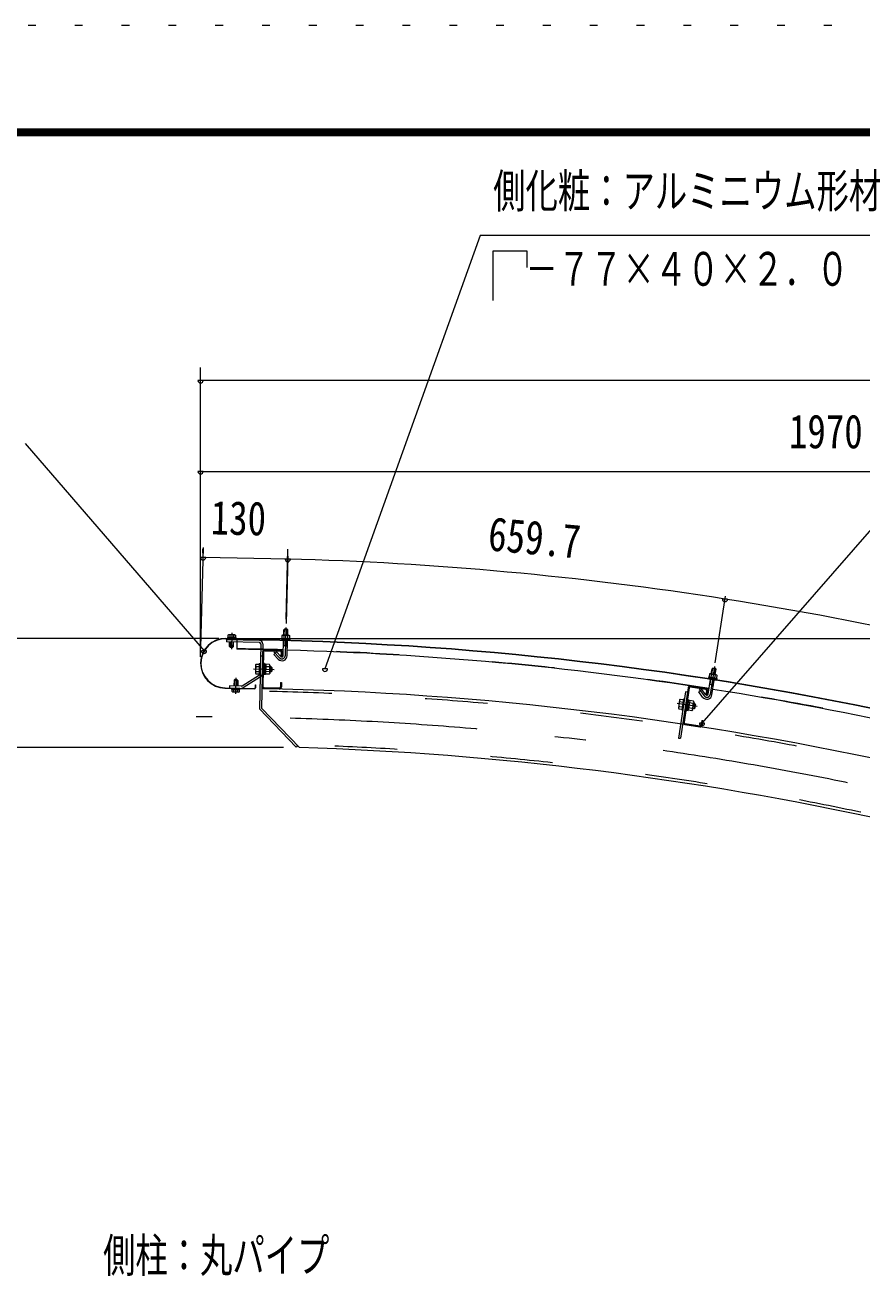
# Model space of a CAD drawing. Units: millimetres, scale not verified, with parts at other scales. Extents: x -26655 to 26659, y -10500 to 10500.
# Drawn here: x 15847 to 19065, y 5687 to 10500 of the extents above; entities that cross this region are included whole.
import ezdxf
from ezdxf.enums import TextEntityAlignment as Align

# ---------------------------------------------------------------- set-up
doc = ezdxf.new("R2010")
doc.units = ezdxf.units.MM
doc.header["$LTSCALE"] = 60
for name, pattern in [('USER2', [10, 4, -6]), ('USER3', [24, 12, -5, 2, -5]), ('USER4', [3, 0.5, -2.5])]:
    doc.linetypes.add(name, pattern=pattern)
for name, color, linetype, lineweight in [('0-6_2-02BOLD', 7, 'Continuous', 18), ('0-7_2-12HIDDEN', 3, 'USER2', 18), ('0-8_2-22CENTER', 3, 'USER3', 18), ('0-9_2-42THIN', 4, 'Continuous', 18), ('0-A_2-52DIM', 3, 'Continuous', 18), ('0-C_F-F1PAPER', 5, 'Continuous', 18), ('0-D_F-E_J_ADD', 5, 'USER4', 18)]:
    doc.layers.add(name, color=color, linetype=linetype, lineweight=lineweight)
doc.styles.add('ＭＳ ゴシック', font='')
doc.styles.get('ＭＳ ゴシック').set_extended_font_data('MS Gothic')

msp = doc.modelspace()

# ---------------------------------------------------------------- linework, layer by layer
at = {"layer": '0-6_2-02BOLD'}
for p, q in [((16620.12, 8138.85), (16736.85, 8136.51)), ((16736.87, 8137.76), (16620.15, 8140.1)), ((16621.79, 8134.81), (16621.63, 8126.82)), ((16748.77, 8132.27), (16621.79, 8134.81)), ((16626.35, 8143.98), (16626.27, 8139.98)), ((16657.59, 8143.35), (16626.35, 8143.98)), ((16634.29, 8134.57), (16634.37, 8138.56)), ((16634.93, 8152.54), (16634.76, 8143.81)), ((16649.36, 8152.26), (16649.19, 8143.52)), ((16649.29, 8134.26), (16649.37, 8138.26)), ((16654.42, 8153.42), (16656.58, 8152.11)), ((16656.58, 8152.11), (16656.4, 8143.38)), ((16657.59, 8143.35), (16657.52, 8139.35)), ((16661.83, 8136.12), (16661.37, 8098.63)), ((16736.87, 8137.76), (16736.85, 8136.51)), ((16833.88, 8140.63), (16833.78, 8136.88)), ((16833.78, 8136.88), (16865.02, 8136.04)), ((16833.88, 8140.63), (16865.12, 8139.79)), ((16834.97, 8136.85), (16834.86, 8132.85)), ((16835.37, 8151.84), (16835.07, 8140.6)), ((16837.59, 8153.04), (16835.37, 8151.84)), ((16842.59, 8151.64), (16842.28, 8140.41)), ((16842.34, 8152.91), (16842.88, 8173.28)), ((16845.45, 8175.71), (16842.88, 8173.28)), ((16857.88, 8172.87), (16842.88, 8173.28)), ((16855.45, 8175.44), (16845.45, 8175.71)), ((16857.88, 8172.87), (16855.45, 8175.44)), ((16857.02, 8151.25), (16856.72, 8140.02)), ((16857.33, 8152.51), (16857.88, 8172.87)), ((16863.83, 8136.08), (16863.72, 8132.08)), ((16865.12, 8139.79), (16865.02, 8136.04)), ((16748.61, 8124.28), (16621.63, 8126.82)), ((16633.78, 8108.82), (16634.13, 8126.57)), ((16648.77, 8108.52), (16633.78, 8108.82)), ((16636.23, 8106.27), (16633.78, 8108.82)), ((16636.23, 8106.27), (16646.22, 8106.07)), ((16648.77, 8108.52), (16646.22, 8106.07)), ((16648.77, 8108.52), (16649.12, 8126.27)), ((16753.51, 8119.18), (16748.5, 7868.91)), ((16761.5, 8119.02), (16756.56, 7872.07)), ((16764.9, 8088.94), (16762.22, 7954.97)), ((16768.98, 8092.86), (16827.97, 8091.68)), ((16769.06, 8096.86), (16828.05, 8095.68)), ((16831.89, 8087.6), (16831.55, 8070.61)), ((16834.86, 8132.85), (16863.72, 8132.08)), ((16835.89, 8087.52), (16835.55, 8070.53)), ((16840.22, 8073.88), (16841.76, 8131.41)), ((16841.27, 8112.99), (16856.26, 8112.59)), ((16855.21, 8073.48), (16856.75, 8131.01)), ((16734.13, 8038.3), (16735.93, 8041.28)), ((16735.93, 8041.28), (16747.94, 8041.04)), ((16747.99, 8043.52), (16747.14, 8001.03)), ((16747.99, 8043.52), (16751.99, 8043.44)), ((16760.56, 8072.03), (16752.56, 8072.19)), ((16767.99, 8043.12), (16763.99, 8043.2)), ((16767.95, 8041.37), (16772.95, 8041.27)), ((16772.95, 8041.27), (16772.17, 8002.28)), ((16787.44, 8040.25), (16772.94, 8040.54)), ((16789.13, 8037.2), (16787.44, 8040.25)), ((16820.7, 8060.25), (16803.5, 8078.39)), ((16831.55, 8070.61), (16835.55, 8070.53)), ((16682.09, 7957.41), (16748.9, 8000.04)), ((16686.39, 7950.67), (16753.2, 7993.3)), ((16735.37, 8013.14), (16747.38, 8012.9)), ((16735.75, 8031.9), (16747.75, 8031.66)), ((16747.14, 8001.03), (16751.14, 8000.95)), ((16767.17, 8002.38), (16772.17, 8002.28)), ((16772.56, 8021.78), (16767.46, 8016.88)), ((16767.56, 8021.88), (16772.66, 8026.78)), ((16786.88, 8012.11), (16772.37, 8012.4)), ((16787.25, 8030.87), (16772.75, 8031.16)), ((16793.61, 8011.35), (16788.61, 8011.45)), ((16794, 8031.35), (16789.01, 8031.45)), ((16794, 8031.35), (16793.61, 8011.35)), ((16797.43, 8015.03), (16793.61, 8011.35)), ((16794, 8031.35), (16797.68, 8027.52)), ((16797.43, 8015.03), (16797.68, 8027.52)), ((18476.22, 7992.35), (18475.64, 7988.64)), ((18481.49, 8004.17), (18505.69, 8000.37)), ((18486.27, 8002.15), (18484.52, 7991.05)), ((18486.18, 8003.44), (18489.34, 8023.56)), ((18504.16, 8021.24), (18489.34, 8023.56)), ((18500.52, 7999.91), (18498.78, 7988.81)), ((18501, 8001.11), (18504.16, 8021.24)), ((18505.69, 8000.37), (18507.65, 7998.79)), ((18507.65, 7998.79), (18505.91, 7987.69)), ((16616.32, 7948.64), (16729.29, 7946.38)), ((16616.34, 7949.89), (16729.32, 7947.63)), ((16633.25, 7957.55), (16633.09, 7949.55)), ((16679.3, 7956.63), (16633.25, 7957.55)), ((16642.36, 7944.12), (16642.44, 7948.12)), ((16642.36, 7944.12), (16673.6, 7943.49)), ((16643.37, 7935.35), (16643.55, 7944.09)), ((16650.59, 7935.21), (16650.76, 7943.95)), ((16651.18, 7978.95), (16650.75, 7957.2)), ((16651.18, 7978.95), (16653.73, 7981.39)), ((16651.18, 7978.95), (16666.17, 7978.64)), ((16663.72, 7981.19), (16653.73, 7981.39)), ((16663.72, 7981.19), (16666.17, 7978.64)), ((16665.02, 7934.92), (16665.19, 7943.66)), ((16666.17, 7978.64), (16665.74, 7956.9)), ((16673.6, 7943.49), (16673.68, 7947.49)), ((16732.09, 7961.32), (16731.87, 7950.08)), ((16732.09, 7961.32), (16733.34, 7961.3)), ((16733.34, 7961.3), (16733.12, 7950.05)), ((16766.06, 7946.89), (16825.05, 7945.71)), ((16766.14, 7950.89), (16825.13, 7949.71)), ((16829.55, 7970.63), (16829.21, 7953.63)), ((18397.21, 7950.55), (18368, 7755.72)), ((18401.17, 7949.95), (18381.3, 7817.43)), ((18405.72, 7953.31), (18464.07, 7944.56)), ((18406.31, 7957.27), (18464.66, 7948.52)), ((18450.22, 7943.36), (18438.09, 7934.53)), ((18464.94, 7923.16), (18450.22, 7943.36)), ((18473.92, 7925.33), (18482.84, 7982.19)), ((18475.64, 7988.64), (18506.51, 7983.8)), ((18476.81, 7988.46), (18476.19, 7984.51)), ((18476.19, 7984.51), (18504.71, 7980.03)), ((18479.99, 7963.99), (18494.81, 7961.66)), ((18488.74, 7923.01), (18497.67, 7979.87)), ((18505.33, 7983.98), (18504.71, 7980.03)), ((16645.53, 7934.05), (16643.37, 7935.35)), ((18364.15, 7903.68), (18359.48, 7872.53)), ((18386.78, 7934.92), (18360.09, 7756.91)), ((18364.93, 7897.13), (18376.8, 7895.34)), ((18378.56, 7907.08), (18382.52, 7906.49)), ((18394.69, 7933.73), (18386.78, 7934.92)), ((18398.34, 7904.11), (18392.04, 7862.08)), ((18398.34, 7904.11), (18394.38, 7904.71)), ((18418.54, 7895.52), (18413.87, 7864.37)), ((18452.82, 7914.32), (18438.09, 7934.53)), ((18467.43, 7940.02), (18464.91, 7923.2)), ((18464.91, 7923.2), (18468.86, 7922.61)), ((18471.39, 7939.42), (18468.86, 7922.61)), ((16902.2, 7720.48), (16756.56, 7872.07)), ((18359.48, 7872.53), (18360.75, 7869.29)), ((18360.75, 7869.29), (18372.63, 7867.51)), ((18362.14, 7878.57), (18374.02, 7876.79)), ((18392.04, 7862.08), (18388.08, 7862.68)), ((18392.3, 7863.82), (18397.24, 7863.07)), ((18400.13, 7882.36), (18394.45, 7878.15)), ((18395.19, 7883.1), (18400.88, 7887.3)), ((18411.7, 7861.65), (18397.35, 7863.8)), ((18413.09, 7870.93), (18398.74, 7873.08)), ((18415.87, 7889.48), (18401.53, 7891.64)), ((18413.87, 7864.37), (18411.7, 7861.65)), ((18422.63, 7889.09), (18417.69, 7889.84)), ((18423.93, 7872.47), (18419.66, 7869.32)), ((18422.63, 7889.09), (18425.79, 7884.83)), ((18423.93, 7872.47), (18425.79, 7884.83)), ((18384.07, 7808.93), (18442.42, 7800.18)), ((18384.66, 7812.89), (18443.01, 7804.13)), ((18450.08, 7824.31), (18447.56, 7807.5)), ((18360.09, 7756.91), (18368, 7755.72))]:
    msp.add_line(p, q, dxfattribs=at)
for points in [[(16654.42, 8153.42), (16629.93, 8153.91), (16627.71, 8152.69), (16627.54, 8143.95)], [(16837.59, 8153.04), (16862.08, 8152.38), (16864.23, 8151.06), (16863.93, 8139.82)], [(16831.59, 8070.57), (16814.39, 8088.71), (16803.5, 8078.39)], [(16734.13, 8038.3), (16733.5, 8006.81), (16735.18, 8003.76), (16747.19, 8003.52)], [(16767.99, 8043.12), (16767.14, 8000.63), (16763.14, 8000.71)], [(16789.13, 8037.2), (16788.49, 8005.71), (16786.69, 8002.72), (16772.19, 8003.02)], [(18476.22, 7992.35), (18507.09, 7987.5), (18506.51, 7983.8)], [(18481.49, 8004.17), (18479.14, 8003.27), (18477.39, 7992.16)], [(18504.16, 8021.24), (18502.08, 8024.09), (18492.2, 8025.65), (18489.34, 8023.56)], [(16645.53, 7934.05), (16670.02, 7933.56), (16672.24, 7934.78), (16672.41, 7943.51)], [(16829.55, 7970.63), (16833.55, 7970.55), (16833.21, 7953.55)], [(18364.15, 7903.68), (18366.32, 7906.4), (18378.2, 7904.62)], [(18378.56, 7907.08), (18372.26, 7865.05), (18376.21, 7864.46)], [(18398.08, 7902.38), (18403.03, 7901.64), (18397.24, 7863.07)], [(18418.54, 7895.52), (18417.26, 7898.76), (18402.92, 7900.91)], [(16895.13, 7727.84), (16889.36, 7722.3), (16748.5, 7868.91)], [(18422.63, 7889.09), (18419.66, 7869.32), (18414.72, 7870.06)], [(18450.08, 7824.31), (18454.03, 7823.72), (18451.51, 7806.9)]]:
    msp.add_lwpolyline(points, dxfattribs=at)
for centre, radius, start, end in [((16618.23, 8044.37), 95.75, 88.854, 268.854), ((16618.23, 8044.37), 94.5, 88.854, 268.854), ((16631.24, 8148.09), 5.79, 50.30775, 88.854), ((16641.75, 8132.39), 21.27, 69.02267, 108.68311), ((16652.88, 8147.65), 5.79, 88.854, 127.38544), ((16505.83, -4661.8), 12797.62, 65.66528, 89.30167), ((16505.83, -4661.8), 12798.88, 65.66528, 89.30167), ((16838.86, 8147.21), 5.79, 49.93085, 88.46228), ((16849.27, 8131.44), 21.27, 68.63316, 108.29361), ((16860.5, 8146.63), 5.79, 88.46228, 127.00851), ((16505.83, -4661.8), 12761.37, 88.49597, 89.30167), ((16748.5, 8119.28), 5, 358.854, 88.854), ((16748.5, 8119.28), 13, 358.854, 88.854), ((16768.9, 8088.86), 8, 88.854, 178.854), ((16768.9, 8088.86), 4, 88.854, 178.854), ((16827.89, 8087.68), 4, 358.854, 88.854), ((16827.89, 8087.68), 8, 358.854, 88.854), ((16505.83, -4661.8), 12761.37, 81.1133, 88.42862), ((16835.21, 8074.01), 20, 223.46228, 358.48836), ((16835.21, 8074.01), 5, 223.46228, 358.51442), ((16740.73, 8008.34), 7.19, 138.12717, 178.854), ((16759.96, 8022.03), 26.15, 157.82858, 199.87939), ((16741.29, 8036.48), 7.19, 178.854, 219.58083), ((16746.2, 8004.26), 5, 302.54407, 358.854), ((16746.2, 8004.26), 13, 302.54407, 358.854), ((16762.66, 8021.98), 26.15, 337.82858, 19.87941), ((16781.34, 8007.52), 7.19, 358.854, 39.58083), ((16781.9, 8035.67), 7.19, 318.12717, 358.854), ((18482, 7998.23), 5.79, 42.54817, 81.07961), ((18490.29, 7981.26), 21.27, 61.25049, 100.91093), ((18503.39, 7994.88), 5.79, 81.07961, 119.62584), ((16679.4, 7961.63), 13, 268.854, 302.54407), ((16679.4, 7961.63), 5, 268.854, 302.54407), ((16729.37, 7950.13), 3.75, 268.854, 358.854), ((16729.37, 7950.13), 2.5, 268.854, 358.854), ((16505.83, -4661.8), 12611.38, 65.80466, 88.854), ((16766.22, 7954.89), 8, 178.854, 268.854), ((16766.22, 7954.89), 4, 178.854, 268.854), ((16825.21, 7953.71), 8, 268.854, 358.854), ((16825.21, 7953.71), 4, 268.854, 358.854), ((18405.13, 7949.36), 8, 81.47133, 171.47133), ((18405.13, 7949.36), 4, 81.47133, 171.47133), ((18463.48, 7940.61), 4, 351.47133, 81.47133), ((18463.48, 7940.61), 8, 351.47133, 81.47133), ((16505.83, -4661.8), 12761.37, 73.73062, 81.04594), ((16647.07, 7939.81), 5.79, 268.854, 307.38544), ((16658.2, 7955.08), 21.27, 249.02267, 288.68311), ((16668.71, 7939.38), 5.79, 230.30775, 268.854), ((18387.67, 7884.23), 26.15, 150.44592, 192.49673), ((18371.01, 7900.96), 7.19, 171.47133, 212.19815), ((18411.18, 7894.93), 7.19, 310.74449, 351.47133), ((18468.98, 7926.1), 20, 216.07961, 351.10568), ((18468.98, 7926.1), 5, 216.07961, 351.13176), ((18366.84, 7873.12), 7.19, 130.74449, 171.47133), ((18390.35, 7883.83), 26.15, 330.44592, 12.49673), ((18407.01, 7867.1), 7.19, 351.47133, 32.19815), ((18385.25, 7816.84), 8, 171.47133, 261.47133), ((18385.25, 7816.84), 4, 171.47133, 261.47133), ((18443.6, 7808.09), 8, 261.47133, 351.47133), ((18443.6, 7808.09), 4, 261.47133, 351.47133), ((16505.83, -4661.8), 12388.63, 67.05199, 88.16655)]:
    msp.add_arc(centre, radius, start, end, dxfattribs=at)
at = {"layer": '0-7_2-12HIDDEN'}
for radius, start, end in [(12762.62, 88.49596, 89.30167), (12762.62, 81.1133, 88.42862), (12762.62, 73.73062, 81.04594), (12600.87, 65.80389, 88.854), (12399.12, 67.01985, 88.21622)]:
    msp.add_arc((16505.83, -4661.8), radius, start, end, dxfattribs=at)
at = {"layer": '0-8_2-22CENTER'}
for p, q in [((16850.63, 8182.45), (16847.71, 8073.67)), ((16642.32, 8161.16), (16641.07, 8098.67)), ((16803.79, 8089), (16826.14, 8065.41)), ((16726.32, 8022.7), (16805.06, 8021.13)), ((18498.2, 8031.66), (18481.33, 7924.16)), ((16657.63, 7926.31), (16658.88, 7988.79)), ((18439.74, 7945.01), (18458.88, 7918.74)), ((18432.28, 7877.54), (18354.4, 7889.22))]:
    msp.add_line(p, q, dxfattribs=at)
for centre, radius, start, end in [((16835.21, 8074.01), 12.5, 223.4623, 358.4623), ((18468.98, 7926.1), 12.5, 216.07962, 351.07962), ((16505.83, -4661.8), 12500, 65.24121, 90)]:
    msp.add_arc(centre, radius, start, end, dxfattribs=at)
at = {"layer": '0-9_2-42THIN'}
for p, q in [((16636.37, 8138.52), (16636.29, 8134.52)), ((16647.37, 8138.3), (16647.28, 8134.3)), ((16844.33, 8152.85), (16844.94, 8175.22)), ((16855.33, 8152.56), (16855.93, 8174.93)), ((16636.13, 8126.53), (16635.74, 8106.78)), ((16647.13, 8126.3), (16646.73, 8106.56)), ((16854.26, 8112.64), (16854.76, 8131.07)), ((16856.17, 8109.12), (16854.26, 8112.64)), ((16788.66, 8013.95), (16796.16, 8013.8)), ((16788.96, 8028.95), (16796.46, 8028.8)), ((18488.16, 8003.13), (18491.63, 8025.23)), ((18499.02, 8001.42), (18502.49, 8023.52)), ((16652.74, 7957.16), (16653.22, 7980.91)), ((16663.74, 7956.94), (16664.22, 7980.68)), ((18492.83, 7961.97), (18495.69, 7980.18)), ((18494.27, 7958.24), (18492.83, 7961.97)), ((18415.09, 7872.53), (18422.51, 7871.42)), ((18417.32, 7887.36), (18424.74, 7886.25))]:
    msp.add_line(p, q, dxfattribs=at)
for points in [[(16841.17, 8109.53), (16843.26, 8112.94), (16843.76, 8131.36)], [(18479.45, 7960.56), (18481.96, 7963.68), (18484.82, 7981.89)]]:
    msp.add_lwpolyline(points, dxfattribs=at)
at = {"layer": '0-A_2-52DIM'}
for p, q in [((17597.48, 9689.93), (17000.65, 8023.4)), ((19447.48, 9689.93), (17597.48, 9689.93)), ((20084.82, 9689.93), (18450.19, 7814.39)), ((17647.48, 9631.38), (17776.27, 9631.38)), ((17647.48, 9439.93), (17647.48, 9631.38)), ((17776.27, 9631.38), (17776.27, 9566.98)), ((16522.48, 8069.37), (16522.48, 9182.46)), ((16532.48, 9132.46), (16512.48, 9132.46)), ((21972.48, 9132.47), (16522.48, 9132.47)), ((15847.48, 8889.93), (16535.61, 8092.25)), ((16532.48, 8782.47), (16512.48, 8782.47)), ((16522.48, 8782.47), (21972.48, 8782.47)), ((16523.67, 8104.68), (16533.06, 8489.38)), ((16532.31, 8451.89), (16531.28, 8484.96)), ((16851.37, 8214.19), (16858.44, 8482.87)), ((16542.31, 8451.89), (16522.31, 8451.89)), ((16857.69, 8445.38), (16532.31, 8451.89)), ((16867.69, 8445.38), (16847.69, 8445.38)), ((16858.01, 8457.15), (16851.03, 8197.1)), ((18500.48, 8046.14), (18540.82, 8303.15)), ((18548.99, 8291.51), (18528.99, 8291.51)), ((16593.23, 8139.93), (15022.48, 8139.93)), ((16643.23, 8140.12), (20822.83, 8140.12)), ((16545.61, 8092.25), (16525.61, 8092.25)), ((17010.65, 8023.4), (16990.65, 8023.4)), ((18460.19, 7814.39), (18440.19, 7814.39)), ((16840.86, 7719.93), (15372.48, 7719.93))]:
    msp.add_line(p, q, dxfattribs=at)
for centre, radius, start, end in [((16522.48, 9132.46), 10, 180, 0), ((16522.48, 8782.47), 10, 180, 0), ((16532.31, 8451.89), 10, 180, 0), ((16857.69, 8445.38), 10, 180, 0), ((16505.82, -4661.88), 13111.98, 81.07959, 88.46222), ((18538.99, 8291.51), 10, 180, 0), ((16505.81, -4661.88), 13111.99, 73.69698, 81.07959), ((16535.61, 8092.25), 10, 180, 0), ((17000.65, 8023.4), 10, 180, 0), ((18450.19, 7814.39), 10, 180, 0)]:
    msp.add_arc(centre, radius, start, end, dxfattribs=at)
at = {"layer": '0-C_F-F1PAPER'}
for p, q in [((-2541.1, 10100), (26158.89, 10100)), ((-2538.6, 10097.5), (26156.39, 10097.5)), ((-2536.11, 10095), (26153.89, 10095)), ((-2533.61, 10092.5), (26151.39, 10092.5)), ((-2531.1, 10090), (26148.89, 10090)), ((-2528.6, 10087.5), (26146.39, 10087.5)), ((-2526.11, 10085), (26143.89, 10085)), ((-2523.61, 10082.5), (26141.39, 10082.5)), ((-2521.1, 10080), (26138.89, 10080)), ((-2518.6, 10077.5), (26136.39, 10077.5)), ((-2516.1, 10075), (26133.89, 10075))]:
    msp.add_line(p, q, dxfattribs=at)
at = {"layer": '0-D_F-E_J_ADD'}
msp.add_line((-3041.11, 10500), (26658.89, 10500), dxfattribs=at)

# ---------------------------------------------------------------- texts
at = {"layer": '0-A_2-52DIM', "color": 7, "style": 'ＭＳ ゴシック'}
for s, width, p in [('側化粧：アルミニウム形材', 0.7, (17647.48, 9757.7)), ('\u3000－７７×４０×２．０', 0.7, (17647.48, 9457.7)), ('1970', 0.8, (18784.79, 8832.46)), ('側柱：丸パイプ', 0.7, (16147.48, 5662.69))]:
    msp.add_text(s, height=130.2, dxfattribs=dict(at, width=width)).set_placement(p, align=Align.BOTTOM_LEFT)
at = {"layer": '0-A_2-52DIM', "color": 7, "style": 'ＭＳ ゴシック', "width": 0.8}
for s, rotation, p in [('130', 358.854, (16559.62, 8501.35)), ('659.7', 354.771, (17620.35, 8440.55))]:
    msp.add_text(s, height=130.2, rotation=rotation, dxfattribs=at).set_placement(p, align=Align.BOTTOM_LEFT)

doc.saveas('drawing.dxf')
